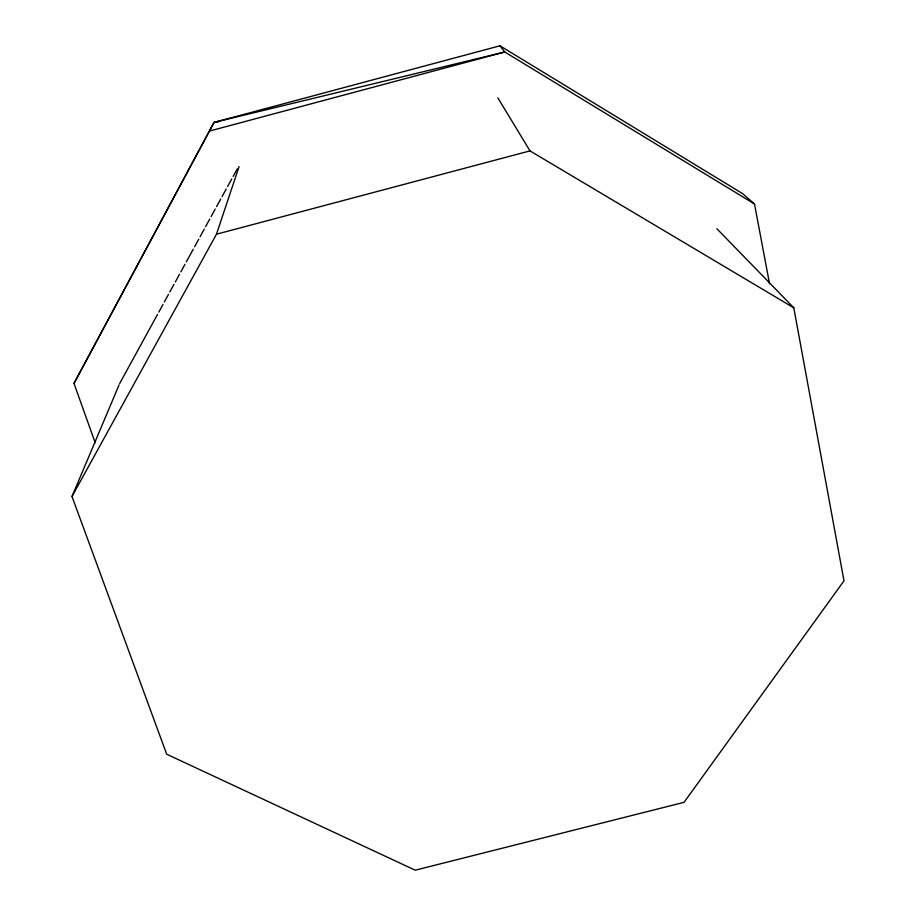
<?xml version="1.0" encoding="UTF-8"?>
<svg xmlns="http://www.w3.org/2000/svg" width="916" height="916" viewBox="0 0 916 916"><rect width="100%" height="100%" fill="white"/><g stroke="black" fill="none" stroke-linecap="round" stroke-linejoin="round"><path stroke-width="1.37" d="M716.907 228.771L793.794 307.822L844.002 580.836L684.046 802.324L415.223 870.2L166.689 754.2L71.998 496.518L216.474 234.21L239.076 166.609M71.998 496.518L119.103 384.846M95.172 442.691L73.99 383.392L214.058 122.401L499.964 45.8L742.658 193.665L754.509 204.005L769.543 283.788M73.99 383.392L214.058 122.401L504.762 51.983L754.509 204.005M119.664 383.529L157.472 314.509M158.846 312.001L162.979 304.467M164.353 301.959L168.475 294.425M169.849 291.918L173.971 284.384M175.357 281.876L179.479 274.342M180.853 271.834L184.975 264.312M186.349 261.793L193.23 249.244M194.604 246.736L198.726 239.202M200.1 236.694L204.234 229.16M205.608 226.653L209.73 219.13M211.104 216.611L215.226 209.088M216.6 206.581L220.733 199.047M222.107 196.539L226.229 189.005M227.603 186.498L231.725 178.964M233.111 176.456L237.233 168.922M209.982 130.919L504.762 51.983L499.964 45.8M216.474 234.21L529.998 150.888L793.794 307.822M214.058 122.401L218.329 121.965M497.835 97.863L529.998 150.888"/></g></svg>
